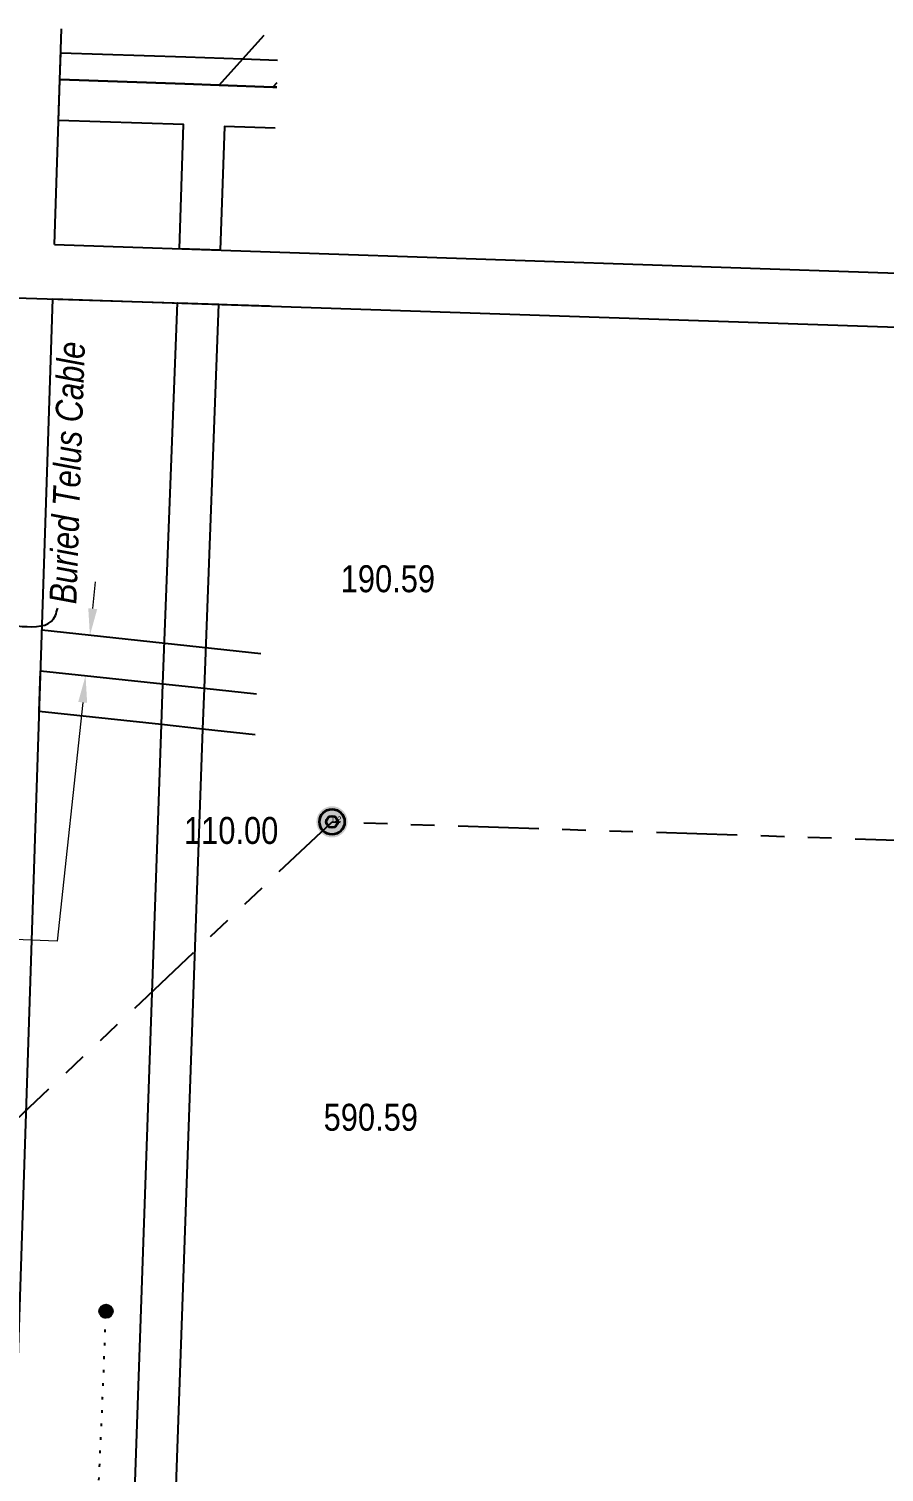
# Model space of a CAD drawing. Extents: x 350119 to 360339, y 6149858 to 6155226.
# Drawn here: x 351968 to 352285, y 6154662 to 6155197 of the extents above; entities that cross this region are included whole.
import ezdxf

# ---------------------------------------------------------------- set-up
doc = ezdxf.new("R2010")
doc.units = 0
doc.header["$LTSCALE"] = 5
doc.header["$PDMODE"] = 35
doc.header["$PDSIZE"] = 0.5
doc.linetypes.add('foc-DOT', pattern=[1, 0.2, -0.8])
doc.linetypes.add('foc-DRILLPATH', pattern=[14.75, 6, -1.75, 1.75, -1.75, 1.75, -1.75])
doc.layers.get('Defpoints').update_dxf_attribs({"color": 9})
for name, color, linetype in [('AS-DRILL-T', 8, 'Continuous'), ('AS-TELEPHONE', 224, 'foc-TEL'), ('AS-TELEPHONE-T', 224, 'Continuous'), ('DETAIL-HZ-Existing', 8, 'foc-DOT'), ('F-RW', 190, 'Continuous'), ('L-MON', 1, 'Continuous'), ('L-SEC', 7, 'Continuous'), ('P-PDRILLPATH', 12, 'foc-DRILLPATH')]:
    doc.layers.add(name, color=color, linetype=linetype)
doc.layers.add('F-RW-T', color=190, linetype='Continuous', lineweight=9)
doc.layers.add('P-DRILL-OFFSET', color=7, linetype='Continuous', true_color=0xcccccc, plot=False)
doc.layers.add('Z-DRILL-POINT', color=7, linetype='Continuous', true_color=0x7575ff, plot=False)
doc.styles.add('80CG', font='ARIALN.TTF', dxfattribs={"height": 10})
doc.styles.add('80L', font='ARIALN.TTF', dxfattribs={"height": 10})
doc.styles.add('foc-LtypeFont', font='ARIALN.TTF', dxfattribs={"height": 7.35})
doc.linetypes.add('foc-TEL', pattern='A,2,-1,["T",foc-LtypeFont,S=0.2,R=0,X=-0.425,Y=-0.75],-1.24,8', length=12.24)
doc.linetypes.add('foc-TEL-NOLINE', pattern='A,0,-2,["T",foc-LtypeFont,S=0.2,R=0,X=-0.425,Y=-0.75],-10.24', length=12.24)
doc.dimstyles.new('Compass 5 000', dxfattribs={"dimscale": 5, "dimtxt": 9, "dimasz": 2, "dimexe": 0.2, "dimexo": 0.0625, "dimgap": 0.5, "dimtad": 0, "dimtih": 1, "dimtoh": 1, "dimzin": 0, "dimdsep": 46, "dimtxsty": '80CG', "dimcen": 0.1, "dimse1": 1, "dimse2": 1, "dimclrd": 256, "dimclrt": 256, "dimaunit": 1, "dimadec": 4, "dimazin": 0, "dimtfac": 0.06, "dimtofl": 0, "dimtmove": 0, "dimatfit": 1, "dimfxl": 0.2, "dimtolj": 1, "dimtzin": 0, "dimlwd": -1, "dimarcsym": 0})

# ---------------------------------------------------------------- blocks, each defined once
blk = doc.blocks.new('*D389')
at = {"layer": 'Defpoints', "color": 0, "transparency": 16777216}
for p in [(351925.39, 6154964.11), (351999.09, 6154956.2), (351997.49, 6154941.22)]:
    blk.add_point(p, dxfattribs=at)
at = {"layer": 'F-RW-T', "transparency": 16777216}
for p, q in [((351926.46, 6154974.05), (351927.52, 6154983.99)), ((351922.71, 6154939.18), (351921.41, 6154927.07)), ((351921.41, 6154927.07), (351911.41, 6154927.07))]:
    blk.add_line(p, q, dxfattribs=at)
for points in [[(351924.8, 6154974.23), (351928.11, 6154973.87), (351925.39, 6154964.11)], [(351921.06, 6154939.36), (351924.37, 6154939), (351923.78, 6154949.12)]]:
    blk.add_solid(points, dxfattribs=at)
at = {"layer": 'F-RW-T', "transparency": 16777216, "insert": (351872.33, 6154927.07), "char_height": 10, "attachment_point": 5, "style": '80CG', "bg_fill": 3, "box_fill_scale": 1.1, "bg_fill_color": 256, "bg_fill_true_color": 13158600, "bg_fill_transparency": 0}
blk.add_mtext('\\A1;Whitecap\\P15.00 P/L R/W\\PPlan 932 3666', dxfattribs=at)
blk = doc.blocks.new('plbh')
at = {"layer": 'L-MON'}
h = blk.add_hatch(color=255, dxfattribs=at)
h.dxf.hatch_style = 1
edge = h.paths.add_edge_path()
edge.add_arc((0, 0), 1.16, 0, 360)
h = blk.add_hatch(color=256, dxfattribs=at)
h.dxf.hatch_style = 1
h.paths.add_polyline_path([(-0.96, 0, 1), (0.96, 0, 1)])
h.paths.add_polyline_path([(0.91, 0, -1), (-0.91, 0, -1)], flags=16)
h.paths.add_polyline_path([(0.45, 0, -1), (-0.45, 0, -1)], flags=0)
h = blk.add_hatch(color=256, dxfattribs=at)
h.dxf.hatch_style = 1
h.paths.add_polyline_path([(-0.45, 0, 1), (0.45, 0, 1)])
h.paths.add_polyline_path([(0.4, 0, -1), (-0.4, 0, -1)], flags=16)
at = {"layer": 'L-MON', "color": 240}
for radius in [0.96, 0.91, 0.45, 0.4]:
    blk.add_circle((0, 0), radius, dxfattribs=at)
blk = doc.blocks.new('BH-Existing')
at = {"layer": 'AS-DRILL-T'}
h = blk.add_hatch(color=256, dxfattribs=at)
h.dxf.hatch_style = 1
edge = h.paths.add_edge_path()
edge.add_arc((0, 0), 0.5, 0, 360)
blk.add_circle((0, 0), 0.5, dxfattribs=at)

msp = doc.modelspace()

# ---------------------------------------------------------------- linework, layer by layer
at = {"layer": 'AS-TELEPHONE', "linetype": 'foc-TEL-NOLINE', "flags": 128}
msp.add_lwpolyline([(351049.457, 6155126.244), (351149.383, 6155123.126), (352056.92, 6155094.582)], dxfattribs=at)
at = {"layer": 'DETAIL-HZ-Existing', "flags": 128}
msp.add_lwpolyline([(352237.03, 6153537.354), (352237.019, 6153537.314), (352237.003, 6153537.145), (352237.099, 6153537.342), (352237.296, 6153537.525), (352237.469, 6153537.629), (352237.491, 6153537.669), (352237.502, 6153537.698), (352237.483, 6153537.749), (352237.455, 6153537.8), (352237.264, 6153538.057), (352236.86, 6153538.54), (352236.274, 6153539.26), (352235.495, 6153540.207), (352234.532, 6153541.32), (352233.316, 6153542.642), (352231.857, 6153544.192), (352230.136, 6153545.971), (352228.133, 6153547.999), (352225.85, 6153550.318), (352223.325, 6153552.904), (352220.589, 6153555.728), (352217.619, 6153558.739), (352214.444, 6153561.938), (352211.068, 6153565.364), (352207.44, 6153569.048), (352203.551, 6153573.001), (352199.482, 6153577.28), (352195.253, 6153581.815), (352190.809, 6153586.547), (352186.132, 6153591.458), (352181.263, 6153596.614), (352176.19, 6153601.968), (352170.902, 6153607.459), (352165.469, 6153613.105), (352159.91, 6153618.886), (352154.215, 6153624.781), (352148.425, 6153630.799), (352142.491, 6153637.022), (352136.588, 6153643.284), (352130.486, 6153649.864), (352124.308, 6153656.555), (352118.068, 6153663.219), (352111.78, 6153669.914), (352105.6, 6153676.556), (352099.421, 6153683.228), (352093.025, 6153690.277), (352086.663, 6153697.465), (352080.46, 6153704.598), (352074.164, 6153711.954), (352069.467, 6153717.465), (352057.791, 6153731.156), (352053.372, 6153736.308), (352047.319, 6153743.456), (352041.472, 6153750.776), (352035.872, 6153758.289), (352030.466, 6153765.945), (352025.265, 6153773.735), (352020.249, 6153781.638), (352015.396, 6153789.656), (352010.777, 6153797.806), (352006.373, 6153806.069), (352002.223, 6153814.473), (351998.348, 6153823.009), (351994.778, 6153831.664), (351991.431, 6153840.421), (351988.306, 6153849.252), (351985.394, 6153858.155), (351982.715, 6153867.13), (351980.308, 6153876.186), (351978.174, 6153885.303), (351976.302, 6153894.491), (351974.681, 6153903.721), (351973.323, 6153912.992), (351972.185, 6153922.285), (351971.288, 6153931.611), (351970.693, 6153940.966), (351970.387, 6153950.322), (351970.323, 6153959.699), (351970.388, 6153969.062), (351970.506, 6153978.794), (351970.721, 6153988.162), (351971.036, 6153997.527), (351971.382, 6154006.89), (351971.717, 6154016.254), (351972.042, 6154025.619), (351972.358, 6154034.983), (351972.643, 6154044.339), (351972.913, 6154053.845), (351973.208, 6154063.201), (351973.573, 6154072.544), (351973.968, 6154081.896), (351974.362, 6154091.238), (351974.647, 6154100.594), (351974.903, 6154109.96), (351975.182, 6154119.456), (351975.428, 6154128.823), (351975.563, 6154138.194), (351975.584, 6154147.729), (351975.6, 6154157.104), (351975.675, 6154166.466), (351975.82, 6154175.837), (351975.97, 6154185.347), (351976.195, 6154194.685), (351976.51, 6154204.05), (351976.865, 6154213.413), (351977.171, 6154222.778), (351977.476, 6154232.143), (351977.771, 6154241.498), (351977.93, 6154248.887), (351978.115, 6154258.246), (351978.36, 6154267.613), (351978.646, 6154276.979), (351978.941, 6154286.334), (351979.206, 6154295.691), (351979.511, 6154305.046), (351979.856, 6154314.399), (351980.131, 6154323.765), (351980.457, 6154333.13), (351980.722, 6154342.496), (351980.727, 6154351.861), (351980.682, 6154361.228), (351980.738, 6154370.592), (351980.913, 6154379.961), (351981.128, 6154389.309), (351981.332, 6154398.648), (351981.562, 6154408.145), (351981.847, 6154417.491), (351982.192, 6154426.845), (351982.557, 6154436.198), (351982.942, 6154445.56), (351983.347, 6154454.911), (351983.762, 6154464.273), (351984.203, 6154473.803), (351984.648, 6154483.154), (351985.063, 6154492.515), (351985.409, 6154501.879), (351985.784, 6154511.231), (351986.229, 6154520.592), (351986.799, 6154530.078), (351987.433, 6154539.422), (351988.059, 6154548.786), (351988.684, 6154558.14), (351989.309, 6154567.495), (351989.914, 6154576.85), (351990.47, 6154586.206), (351990.97, 6154595.705), (351991.504, 6154605.052), (351991.94, 6154614.413), (351992.265, 6154623.777), (351992.621, 6154633.17), (351992.987, 6154642.533), (351993.352, 6154651.906), (351993.748, 6154661.268), (351994.173, 6154670.629), (351994.598, 6154679.99), (351995.004, 6154689.352), (351995.379, 6154698.715), (351995.744, 6154708.078), (351996.213, 6154721.419)], dxfattribs=at)
at = {"layer": 'F-RW', "flags": 128}
for points in [[(352059.661, 6155177.382), (352058.232, 6155175.769), (352038.3, 6155176.479), (352047.041, 6155186.201), (352055, 6155195.008)], [(352059.606, 6155175.722), (352058.232, 6155175.769), (352038.3, 6155176.479), (352025.502, 6155176.999), (351979.151, 6155178.518), (351979.478, 6155188.498), (352025.853, 6155187.004), (352047.041, 6155186.201), (352059.936, 6155185.692)], [(352059.102, 6155160.5), (352040.244, 6155161.148), (352038.567, 6155115.236), (352023.518, 6155115.745), (352024.977, 6155161.808), (351978.653, 6155163.335), (351979.151, 6155178.518), (352025.502, 6155176.999), (352038.3, 6155176.479), (352058.232, 6155175.769), (352059.606, 6155175.722)], [(351978.983, 6153875.582), (351985.152, 6154065.283), (351985.976, 6154091.442), (351986.233, 6154097.179), (351986.691, 6154107.254), (351991.844, 6154232.164), (351993.028, 6154260.605), (351994.266, 6154291.661), (352016.845, 6154939.137), (352017.38, 6154954.239), (352022.784, 6155095.647), (352038.034, 6155095.131), (352032.668, 6154952.633), (352032.035, 6154937.511), (352009.338, 6154291.152), (352008.042, 6154254.946), (352006.856, 6154226.469), (352001.456, 6154100.857), (352000.902, 6154082.44), (352000.78, 6154039.891), (351994.6, 6153858.968)], [(352053.748, 6154965.435), (351972.452, 6154974.141)], [(352051.651, 6154935.393), (352032.035, 6154937.511), (352016.845, 6154939.137), (351971.465, 6154944.01), (351971.96, 6154959.112), (352017.38, 6154954.239), (352032.668, 6154952.633), (352052.152, 6154950.524)]]:
    msp.add_lwpolyline(points, dxfattribs=at)
at = {"layer": 'F-RW-T'}
msp.add_line((351978.077, 6154858.717), (351927.699, 6154860.882), dxfattribs=at)
at = {"layer": 'L-SEC'}
for p, q in [((351977.145, 6155117.315), (353590.733, 6155062.694)), ((351976.486, 6155097.214), (353590.052, 6155042.594))]:
    msp.add_line(p, q, dxfattribs=at)
at = {"layer": 'L-SEC', "flags": 128}
for points in [[(351977.145, 6155117.315), (351979.769, 6155197.358)], [(351920.49, 6153388.835), (351976.486, 6155097.214)]]:
    msp.add_lwpolyline(points, dxfattribs=at)
at = {"layer": 'P-PDRILLPATH', "flags": 128}
msp.add_lwpolyline([(351577.673, 6154429.16), (352080.153, 6154903.058), (356733.615, 6154753.316)], dxfattribs=at)

# ---------------------------------------------------------------- block references
at = {"layer": 'AS-DRILL-T', "xscale": 4.998703300000011, "yscale": 4.998703300000011, "zscale": 4.998703300000011}
msp.add_blockref('BH-Existing', (351996.245, 6154721.436), dxfattribs=at)
at = {"layer": 'L-MON', "color": 4, "xscale": 4.998703300000019, "yscale": 4.998703300000019, "zscale": 4.998703300000019}
msp.add_blockref('plbh', (352080.153, 6154903.058), dxfattribs=at)

# ---------------------------------------------------------------- texts
at = {"layer": 'P-DRILL-OFFSET', "char_height": 9.99741, "width": 2.49935, "attachment_point": 1, "style": '80L'}
for s, insert in [('{\\C1;190.59}', (352083.376, 6154998.272)), ('{\\C1;110.00}', (352025.196, 6154904.859)), ('{\\C1;590.59}', (352077.04, 6154798.424))]:
    msp.add_mtext(s, dxfattribs=dict(at, insert=insert))
at = {"layer": 'Z-DRILL-POINT', "style": '80L'}
msp.add_text('D2', height=1.9995, dxfattribs=at).set_placement((352080.153, 6154903.058))

# ---------------------------------------------------------------- next in the draw order: dimensions: what is measured, and where the dimension line sits
at = {"layer": 'F-RW-T', "color": 2}
dim = msp.add_linear_dim(base=(351925.389, 6154964.109), p1=(351997.487, 6154941.216), p2=(351999.095, 6154956.201), angle=83.8763, text='Whitecap\\P15.00 P/L R/W\\PPlan 932 3666', dimstyle='Compass 5 000', override={"dimtfill": 1}, dxfattribs=at)
dim.commit()
dim.dimension.update_dxf_attribs({"geometry": '*D389', "text_midpoint": (351872.329, 6154927.066), "dimtype": 161})

# ---------------------------------------------------------------- next in the draw order: linework, layer by layer
at = {"layer": 'F-RW-T'}
for p, q in [((351991.323, 6154982.176), (351992.389, 6154992.117)), ((351987.59, 6154947.38), (351978.077, 6154858.717))]:
    msp.add_line(p, q, dxfattribs=at)
for points in [[(351989.666, 6154982.354), (351992.98, 6154981.998), (351990.256, 6154972.236)], [(351985.933, 6154947.558), (351989.246, 6154947.203), (351988.656, 6154957.321)]]:
    msp.add_solid(points, dxfattribs=at)

# ---------------------------------------------------------------- next in the draw order: texts
at = {"layer": 'AS-TELEPHONE-T', "insert": (351975.227, 6154983.797), "char_height": 10, "attachment_point": 1, "rotation": 88.11968, "style": '80L'}
msp.add_mtext_dynamic_manual_height_columns('\\pi0.30239;{\\fArial Narrow|b0|i1|c0|p34;Buried Telus Cable}', width=97.24188, gutter_width=49.999, heights=[0], dxfattribs=at)

# ---------------------------------------------------------------- next in the draw order: leaders
at = {"layer": 'AS-TELEPHONE-T', "path_type": 1}
msp.add_leader([(351952.433, 6154976.079), (351977.486, 6154979.595), (351978.314, 6154982.408)], dimstyle='Compass 5 000', override={"dimgap": 0.5, "dimtad": 0}, dxfattribs=at)

doc.saveas('drawing.dxf')
